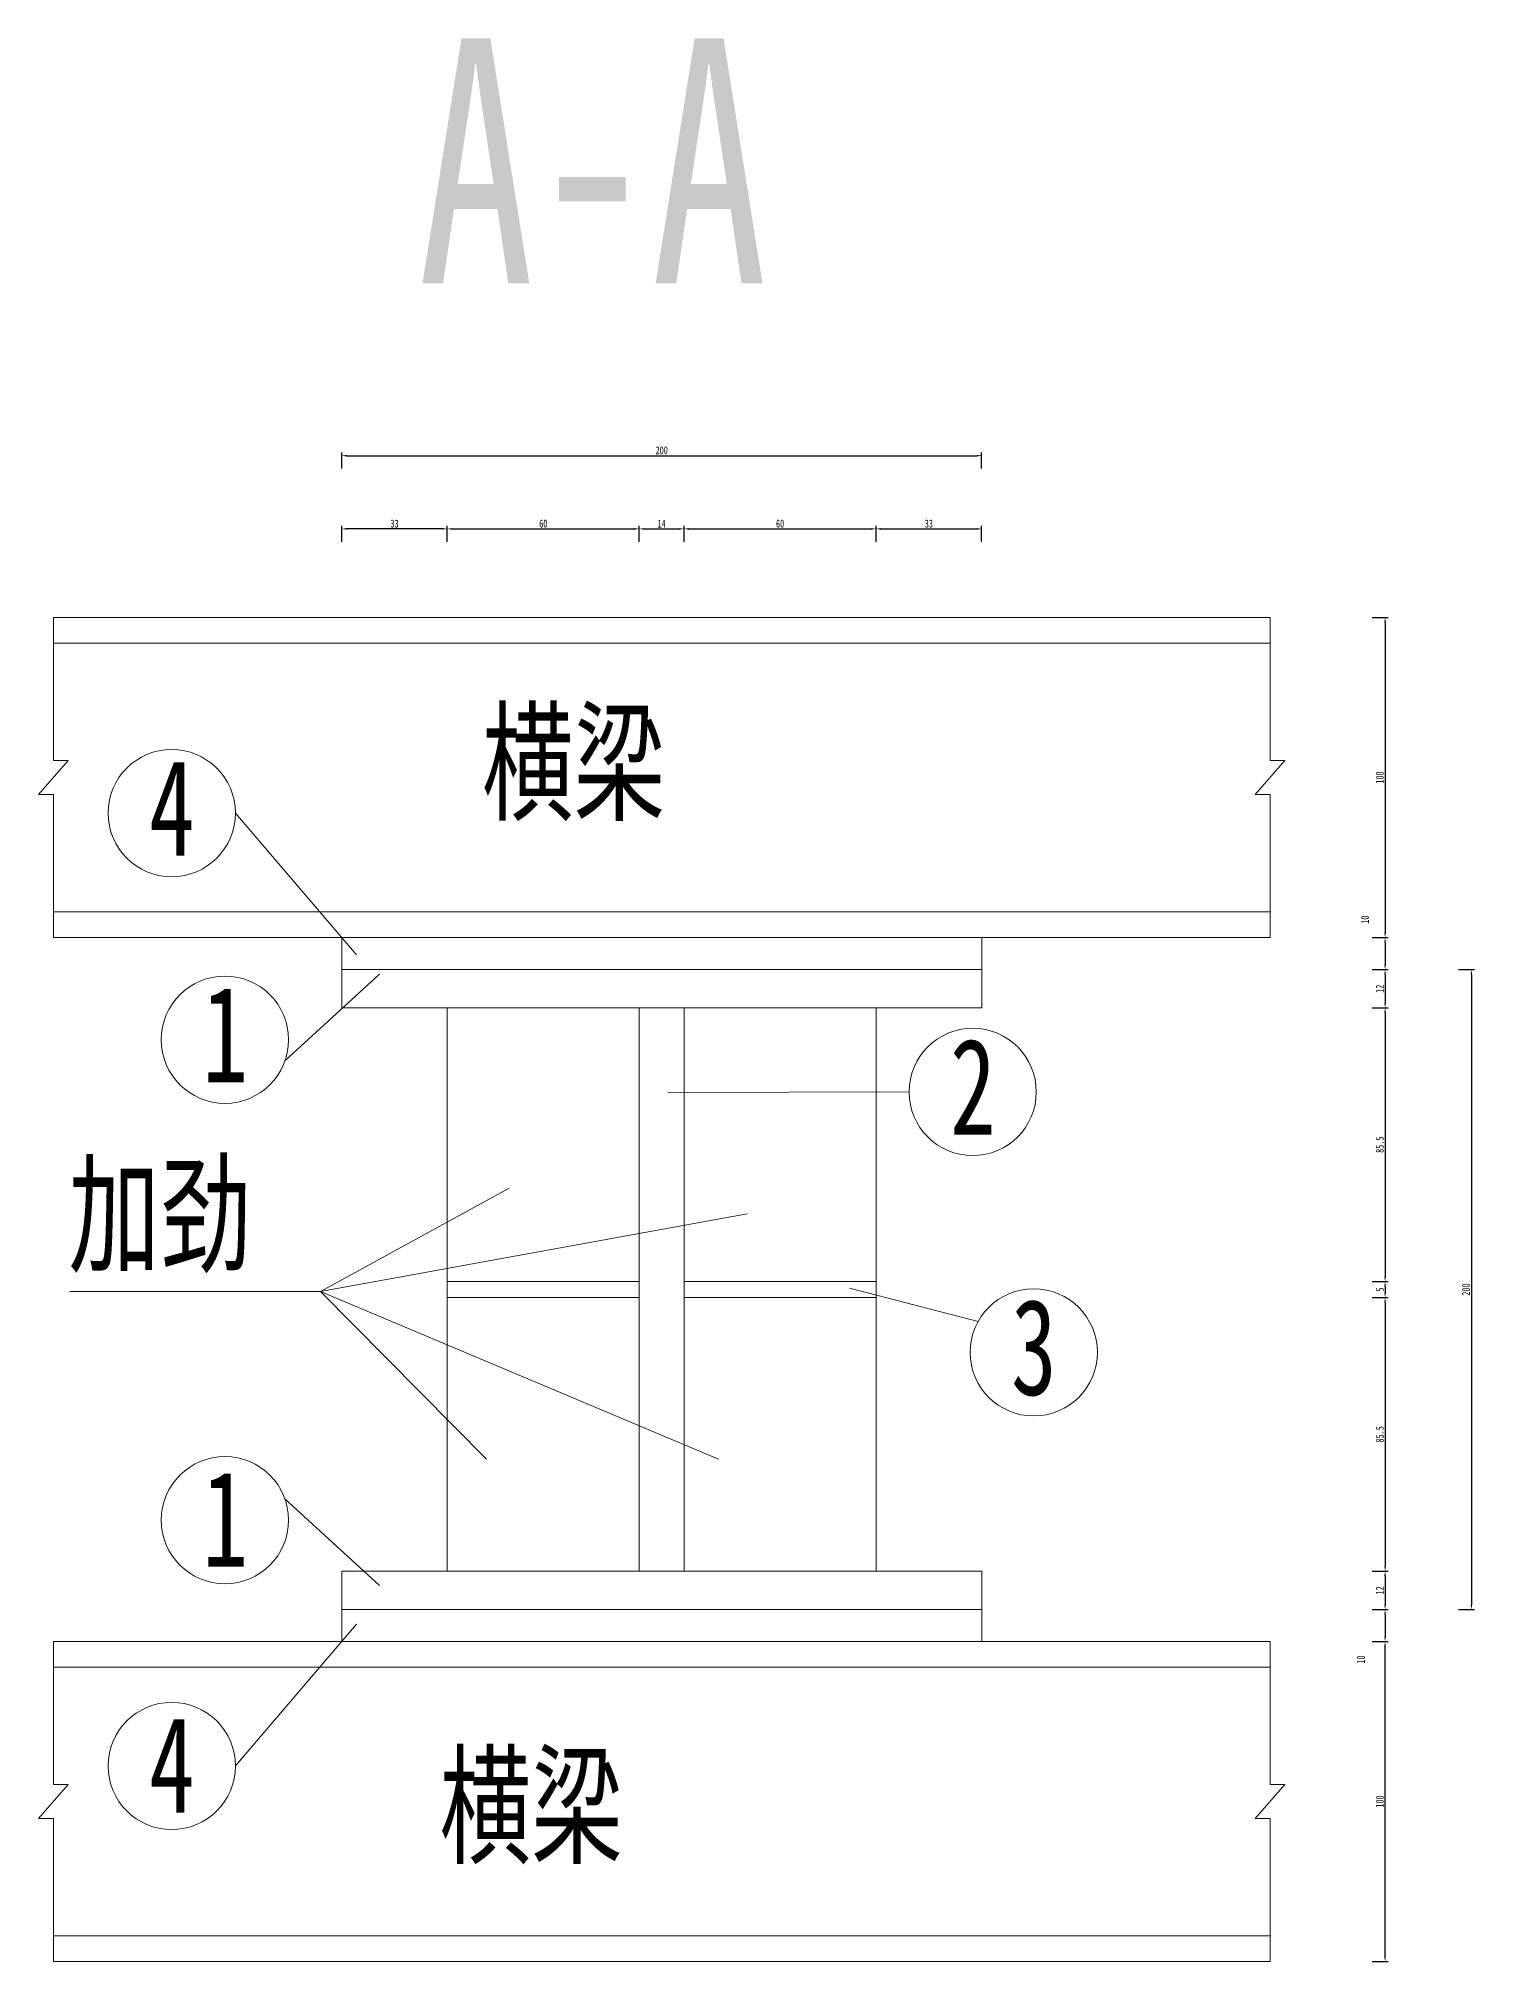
# Model space of a CAD drawing. Extents: x 98573 to 114325, y 0 to 100142.
# Drawn here: x 109457 to 109906, y 27413 to 28014 of the extents above; entities that cross this region are included whole.
import ezdxf

# ---------------------------------------------------------------- set-up
doc = ezdxf.new("R2010")
doc.units = 0
doc.header["$MEASUREMENT"] = 0
doc.layers.get('Defpoints').update_dxf_attribs({"color": 9, "lineweight": 5})
doc.layers.add('标注', color=4, linetype='Continuous', lineweight=13)
doc.styles.get("Standard").update_dxf_attribs({"font": '仿宋_GB2312.ttf', "width": 0.75})
doc.styles.add('仿宋字', font='仿宋_GB2312.ttf', dxfattribs={"width": 0.75})
doc.dimstyles.new('副本 300', dxfattribs={"dimscale": 0, "dimtxt": 2.5, "dimasz": 1.5, "dimexe": 1, "dimexo": 1, "dimgap": 0.4, "dimtad": 1, "dimdec": 1, "dimzin": 12, "dimdsep": 46, "dimtxsty": '仿宋字', "dimcen": -1, "dimclrd": 256, "dimclre": 256, "dimclrt": 256, "dimadec": 4, "dimazin": 0, "dimtp": 2, "dimtm": 3, "dimtfac": 0.5, "dimtdec": 1, "dimtmove": 2, "dimatfit": 3, "dimfxl": 4, "dimfxlon": 1, "dimtvp": 0.7, "dimtolj": 1, "dimtzin": 12, "dimarcsym": 0})

# ---------------------------------------------------------------- blocks, each defined once
blk = doc.blocks.new('*D98')
at = {"layer": 'Defpoints', "color": 0, "transparency": 16777216}
for p in [(109644.9, 27861.13), (109584.9, 27711.43), (109644.9, 27711.43)]:
    blk.add_point(p, dxfattribs=at)
at = {"layer": '标注', "lineweight": -2, "transparency": 16777216}
for p, q in [((109584.9, 27857.13), (109584.9, 27862.13)), ((109586.4, 27861.13), (109643.4, 27861.13)), ((109644.9, 27857.13), (109644.9, 27862.13))]:
    blk.add_line(p, q, dxfattribs=at)
at = {"layer": '标注', "transparency": 16777216}
for points in [[(109586.4, 27861.38), (109586.4, 27860.88), (109584.9, 27861.13)], [(109643.4, 27861.38), (109643.4, 27860.88), (109644.9, 27861.13)]]:
    blk.add_solid(points, dxfattribs=at)
at = {"layer": '标注', "transparency": 16777216, "insert": (109614.9, 27862.78), "char_height": 2.5, "attachment_point": 5, "style": '仿宋字'}
blk.add_mtext('\\A1;60', dxfattribs=at)
blk = doc.blocks.new('*D99')
at = {"layer": 'Defpoints', "color": 0, "transparency": 16777216}
for p in [(109658.9, 27861.13), (109644.9, 27711.43), (109658.9, 27711.43)]:
    blk.add_point(p, dxfattribs=at)
at = {"layer": '标注', "lineweight": -2, "transparency": 16777216}
for p, q in [((109644.9, 27857.13), (109644.9, 27862.13)), ((109646.4, 27861.13), (109657.4, 27861.13)), ((109658.9, 27857.13), (109658.9, 27862.13))]:
    blk.add_line(p, q, dxfattribs=at)
at = {"layer": '标注', "transparency": 16777216}
for points in [[(109646.4, 27861.38), (109646.4, 27860.88), (109644.9, 27861.13)], [(109657.4, 27861.38), (109657.4, 27860.88), (109658.9, 27861.13)]]:
    blk.add_solid(points, dxfattribs=at)
at = {"layer": '标注', "transparency": 16777216, "insert": (109651.9, 27862.78), "char_height": 2.5, "attachment_point": 5, "style": '仿宋字'}
blk.add_mtext('\\A1;14', dxfattribs=at)
blk = doc.blocks.new('*D100')
at = {"layer": 'Defpoints', "color": 0, "transparency": 16777216}
for p in [(109718.9, 27861.13), (109658.9, 27711.43), (109718.9, 27711.43)]:
    blk.add_point(p, dxfattribs=at)
at = {"layer": '标注', "lineweight": -2, "transparency": 16777216}
for p, q in [((109658.9, 27857.13), (109658.9, 27862.13)), ((109660.4, 27861.13), (109717.4, 27861.13)), ((109718.9, 27857.13), (109718.9, 27862.13))]:
    blk.add_line(p, q, dxfattribs=at)
at = {"layer": '标注', "transparency": 16777216}
for points in [[(109660.4, 27861.38), (109660.4, 27860.88), (109658.9, 27861.13)], [(109717.4, 27861.38), (109717.4, 27860.88), (109718.9, 27861.13)]]:
    blk.add_solid(points, dxfattribs=at)
at = {"layer": '标注', "transparency": 16777216, "insert": (109688.9, 27862.78), "char_height": 2.5, "attachment_point": 5, "style": '仿宋字'}
blk.add_mtext('\\A1;60', dxfattribs=at)
blk = doc.blocks.new('*D115')
at = {"layer": 'Defpoints', "color": 0, "transparency": 16777216}
for p in [(109751.9, 27861.13), (109718.9, 27711.43), (109751.9, 27711.43)]:
    blk.add_point(p, dxfattribs=at)
at = {"layer": '标注', "lineweight": -2, "transparency": 16777216}
for p, q in [((109718.9, 27857.13), (109718.9, 27862.13)), ((109720.4, 27861.13), (109750.4, 27861.13)), ((109751.9, 27857.13), (109751.9, 27862.13))]:
    blk.add_line(p, q, dxfattribs=at)
at = {"layer": '标注', "transparency": 16777216}
for points in [[(109720.4, 27861.38), (109720.4, 27860.88), (109718.9, 27861.13)], [(109750.4, 27861.38), (109750.4, 27860.88), (109751.9, 27861.13)]]:
    blk.add_solid(points, dxfattribs=at)
at = {"layer": '标注', "transparency": 16777216, "insert": (109735.4, 27862.78), "char_height": 2.5, "attachment_point": 5, "style": '仿宋字'}
blk.add_mtext('\\A1;33', dxfattribs=at)
blk = doc.blocks.new('*D116')
at = {"layer": 'Defpoints', "color": 0, "transparency": 16777216}
for p in [(109551.9, 27861.13), (109551.9, 27711.43), (109584.9, 27711.43)]:
    blk.add_point(p, dxfattribs=at)
at = {"layer": '标注', "lineweight": -2, "transparency": 16777216}
for p, q in [((109551.9, 27857.13), (109551.9, 27862.13)), ((109583.4, 27861.13), (109553.4, 27861.13)), ((109584.9, 27857.13), (109584.9, 27862.13))]:
    blk.add_line(p, q, dxfattribs=at)
at = {"layer": '标注', "transparency": 16777216}
for points in [[(109553.4, 27861.38), (109553.4, 27860.88), (109551.9, 27861.13)], [(109583.4, 27861.38), (109583.4, 27860.88), (109584.9, 27861.13)]]:
    blk.add_solid(points, dxfattribs=at)
at = {"layer": '标注', "transparency": 16777216, "insert": (109568.4, 27862.78), "char_height": 2.5, "attachment_point": 5, "style": '仿宋字'}
blk.add_mtext('\\A1;33', dxfattribs=at)
blk = doc.blocks.new('*D117')
at = {"layer": 'Defpoints', "color": 0, "transparency": 16777216}
for p in [(109751.9, 27884.01), (109551.9, 27711.43), (109751.9, 27711.43)]:
    blk.add_point(p, dxfattribs=at)
at = {"layer": '标注', "lineweight": -2, "transparency": 16777216}
for p, q in [((109551.9, 27880.01), (109551.9, 27885.01)), ((109751.9, 27880.01), (109751.9, 27885.01)), ((109553.4, 27884.01), (109750.4, 27884.01))]:
    blk.add_line(p, q, dxfattribs=at)
at = {"layer": '标注', "transparency": 16777216}
for points in [[(109553.4, 27884.26), (109553.4, 27883.76), (109551.9, 27884.01)], [(109750.4, 27884.26), (109750.4, 27883.76), (109751.9, 27884.01)]]:
    blk.add_solid(points, dxfattribs=at)
at = {"layer": '标注', "transparency": 16777216, "insert": (109651.9, 27885.66), "char_height": 2.5, "attachment_point": 5, "style": '仿宋字'}
blk.add_mtext('\\A1;200', dxfattribs=at)
blk = doc.blocks.new('*D118')
at = {"layer": 'Defpoints', "color": 0, "transparency": 16777216}
for p in [(109751.9, 27733.43), (109751.9, 27723.43), (109877.98, 27723.43)]:
    blk.add_point(p, dxfattribs=at)
at = {"layer": '标注', "lineweight": -2, "transparency": 16777216}
for p, q in [((109873.98, 27733.43), (109878.98, 27733.43)), ((109877.98, 27731.93), (109877.98, 27724.93)), ((109873.98, 27723.43), (109878.98, 27723.43))]:
    blk.add_line(p, q, dxfattribs=at)
at = {"layer": '标注', "transparency": 16777216}
for points in [[(109877.73, 27731.93), (109878.23, 27731.93), (109877.98, 27733.43)], [(109877.73, 27724.93), (109878.23, 27724.93), (109877.98, 27723.43)]]:
    blk.add_solid(points, dxfattribs=at)
at = {"layer": '标注', "transparency": 16777216, "insert": (109871.7, 27739.01), "char_height": 2.5, "attachment_point": 5, "rotation": 90, "style": '仿宋字'}
blk.add_mtext('\\A1;10', dxfattribs=at)
blk = doc.blocks.new('*D119')
at = {"layer": 'Defpoints', "color": 0, "transparency": 16777216}
for p in [(109797.31, 27833.43), (109797.31, 27733.43), (109877.98, 27733.43)]:
    blk.add_point(p, dxfattribs=at)
at = {"layer": '标注', "lineweight": -2, "transparency": 16777216}
for p, q in [((109873.98, 27833.43), (109878.98, 27833.43)), ((109877.98, 27831.93), (109877.98, 27734.93)), ((109873.98, 27733.43), (109878.98, 27733.43))]:
    blk.add_line(p, q, dxfattribs=at)
at = {"layer": '标注', "transparency": 16777216}
for points in [[(109877.73, 27831.93), (109878.23, 27831.93), (109877.98, 27833.43)], [(109877.73, 27734.93), (109878.23, 27734.93), (109877.98, 27733.43)]]:
    blk.add_solid(points, dxfattribs=at)
at = {"layer": '标注', "transparency": 16777216, "insert": (109876.33, 27783.43), "char_height": 2.5, "attachment_point": 5, "rotation": 90, "style": '仿宋字'}
blk.add_mtext('\\A1;100', dxfattribs=at)
blk = doc.blocks.new('*D120')
at = {"layer": 'Defpoints', "color": 0, "transparency": 16777216}
for p in [(109730.74, 27723.43), (109730.74, 27711.43), (109877.98, 27711.43)]:
    blk.add_point(p, dxfattribs=at)
at = {"layer": '标注', "lineweight": -2, "transparency": 16777216}
for p, q in [((109873.98, 27723.43), (109878.98, 27723.43)), ((109877.98, 27721.93), (109877.98, 27712.93)), ((109873.98, 27711.43), (109878.98, 27711.43))]:
    blk.add_line(p, q, dxfattribs=at)
at = {"layer": '标注', "transparency": 16777216}
for points in [[(109877.73, 27721.93), (109878.23, 27721.93), (109877.98, 27723.43)], [(109877.73, 27712.93), (109878.23, 27712.93), (109877.98, 27711.43)]]:
    blk.add_solid(points, dxfattribs=at)
at = {"layer": '标注', "transparency": 16777216, "insert": (109876.33, 27717.43), "char_height": 2.5, "attachment_point": 5, "rotation": 90, "style": '仿宋字'}
blk.add_mtext('\\A1;12', dxfattribs=at)
blk = doc.blocks.new('*D101')
at = {"layer": 'Defpoints', "color": 0, "transparency": 16777216}
for p in [(109710.62, 27711.43), (109699.68, 27625.93), (109877.98, 27625.93)]:
    blk.add_point(p, dxfattribs=at)
at = {"layer": '标注', "lineweight": -2, "transparency": 16777216}
for p, q in [((109873.98, 27711.43), (109878.98, 27711.43)), ((109877.98, 27709.93), (109877.98, 27627.43)), ((109873.98, 27625.93), (109878.98, 27625.93))]:
    blk.add_line(p, q, dxfattribs=at)
at = {"layer": '标注', "transparency": 16777216}
for points in [[(109877.73, 27709.93), (109878.23, 27709.93), (109877.98, 27711.43)], [(109877.73, 27627.43), (109878.23, 27627.43), (109877.98, 27625.93)]]:
    blk.add_solid(points, dxfattribs=at)
at = {"layer": '标注', "transparency": 16777216, "insert": (109876.33, 27668.68), "char_height": 2.5, "attachment_point": 5, "rotation": 90, "style": '仿宋字'}
blk.add_mtext('\\A1;85.5', dxfattribs=at)
blk = doc.blocks.new('*D121')
at = {"layer": 'Defpoints', "color": 0, "transparency": 16777216}
for p in [(109699.68, 27625.93), (109699.68, 27620.93), (109877.98, 27620.93)]:
    blk.add_point(p, dxfattribs=at)
at = {"layer": '标注', "lineweight": -2, "transparency": 16777216}
for p, q in [((109873.98, 27625.93), (109878.98, 27625.93)), ((109873.98, 27620.93), (109878.98, 27620.93)), ((109877.98, 27624.43), (109877.98, 27622.43))]:
    blk.add_line(p, q, dxfattribs=at)
at = {"layer": '标注', "transparency": 16777216}
for points in [[(109877.73, 27624.43), (109878.23, 27624.43), (109877.98, 27625.93)], [(109877.73, 27622.43), (109878.23, 27622.43), (109877.98, 27620.93)]]:
    blk.add_solid(points, dxfattribs=at)
at = {"layer": '标注', "transparency": 16777216, "insert": (109876.33, 27623.43), "char_height": 2.5, "attachment_point": 5, "rotation": 90, "style": '仿宋字'}
blk.add_mtext('\\A1;5', dxfattribs=at)
blk = doc.blocks.new('*D122')
at = {"layer": 'Defpoints', "color": 0, "transparency": 16777216}
for p in [(109699.68, 27620.93), (109691.24, 27535.43), (109877.98, 27535.43)]:
    blk.add_point(p, dxfattribs=at)
at = {"layer": '标注', "lineweight": -2, "transparency": 16777216}
for p, q in [((109873.98, 27620.93), (109878.98, 27620.93)), ((109877.98, 27619.43), (109877.98, 27536.93)), ((109873.98, 27535.43), (109878.98, 27535.43))]:
    blk.add_line(p, q, dxfattribs=at)
at = {"layer": '标注', "transparency": 16777216}
for points in [[(109877.73, 27619.43), (109878.23, 27619.43), (109877.98, 27620.93)], [(109877.73, 27536.93), (109878.23, 27536.93), (109877.98, 27535.43)]]:
    blk.add_solid(points, dxfattribs=at)
at = {"layer": '标注', "transparency": 16777216, "insert": (109876.33, 27578.18), "char_height": 2.5, "attachment_point": 5, "rotation": 90, "style": '仿宋字'}
blk.add_mtext('\\A1;85.5', dxfattribs=at)
blk = doc.blocks.new('*D123')
at = {"layer": 'Defpoints', "color": 0, "transparency": 16777216}
for p in [(109743.13, 27535.43), (109743.13, 27523.43), (109877.98, 27523.43)]:
    blk.add_point(p, dxfattribs=at)
at = {"layer": '标注', "lineweight": -2, "transparency": 16777216}
for p, q in [((109873.98, 27535.43), (109878.98, 27535.43)), ((109877.98, 27533.93), (109877.98, 27524.93)), ((109873.98, 27523.43), (109878.98, 27523.43))]:
    blk.add_line(p, q, dxfattribs=at)
at = {"layer": '标注', "transparency": 16777216}
for points in [[(109877.73, 27533.93), (109878.23, 27533.93), (109877.98, 27535.43)], [(109877.73, 27524.93), (109878.23, 27524.93), (109877.98, 27523.43)]]:
    blk.add_solid(points, dxfattribs=at)
at = {"layer": '标注', "transparency": 16777216, "insert": (109876.33, 27529.43), "char_height": 2.5, "attachment_point": 5, "rotation": 90, "style": '仿宋字'}
blk.add_mtext('\\A1;12', dxfattribs=at)
blk = doc.blocks.new('*D124')
at = {"layer": 'Defpoints', "color": 0, "transparency": 16777216}
for p in [(109743.13, 27523.43), (109743.13, 27513.43), (109877.98, 27513.43)]:
    blk.add_point(p, dxfattribs=at)
at = {"layer": '标注', "lineweight": -2, "transparency": 16777216}
for p, q in [((109873.98, 27523.43), (109878.98, 27523.43)), ((109877.98, 27521.93), (109877.98, 27514.93)), ((109873.98, 27513.43), (109878.98, 27513.43))]:
    blk.add_line(p, q, dxfattribs=at)
at = {"layer": '标注', "transparency": 16777216}
for points in [[(109877.73, 27521.93), (109878.23, 27521.93), (109877.98, 27523.43)], [(109877.73, 27514.93), (109878.23, 27514.93), (109877.98, 27513.43)]]:
    blk.add_solid(points, dxfattribs=at)
at = {"layer": '标注', "transparency": 16777216, "insert": (109870.43, 27507.81), "char_height": 2.5, "attachment_point": 5, "rotation": 90, "style": '仿宋字'}
blk.add_mtext('\\A1;10', dxfattribs=at)
blk = doc.blocks.new('*D125')
at = {"layer": 'Defpoints', "color": 0, "transparency": 16777216}
for p in [(109785.98, 27513.43), (109877.98, 27513.43), (109785.98, 27413.43)]:
    blk.add_point(p, dxfattribs=at)
at = {"layer": '标注', "lineweight": -2, "transparency": 16777216}
for p, q in [((109873.98, 27513.43), (109878.98, 27513.43)), ((109877.98, 27414.93), (109877.98, 27511.93)), ((109873.98, 27413.43), (109878.98, 27413.43))]:
    blk.add_line(p, q, dxfattribs=at)
at = {"layer": '标注', "transparency": 16777216}
for points in [[(109877.73, 27511.93), (109878.23, 27511.93), (109877.98, 27513.43)], [(109877.73, 27414.93), (109878.23, 27414.93), (109877.98, 27413.43)]]:
    blk.add_solid(points, dxfattribs=at)
at = {"layer": '标注', "transparency": 16777216, "insert": (109876.33, 27463.43), "char_height": 2.5, "attachment_point": 5, "rotation": 90, "style": '仿宋字'}
blk.add_mtext('\\A1;100', dxfattribs=at)
blk = doc.blocks.new('*D126')
at = {"layer": 'Defpoints', "color": 0, "transparency": 16777216}
for p in [(109736.62, 27723.43), (109736.62, 27523.43), (109904.94, 27523.43)]:
    blk.add_point(p, dxfattribs=at)
at = {"layer": '标注', "lineweight": -2, "transparency": 16777216}
for p, q in [((109900.94, 27723.43), (109905.94, 27723.43)), ((109904.94, 27721.93), (109904.94, 27524.93)), ((109900.94, 27523.43), (109905.94, 27523.43))]:
    blk.add_line(p, q, dxfattribs=at)
at = {"layer": '标注', "transparency": 16777216}
for points in [[(109904.69, 27721.93), (109905.19, 27721.93), (109904.94, 27723.43)], [(109904.69, 27524.93), (109905.19, 27524.93), (109904.94, 27523.43)]]:
    blk.add_solid(points, dxfattribs=at)
at = {"layer": '标注', "transparency": 16777216, "insert": (109903.29, 27623.43), "char_height": 2.5, "attachment_point": 5, "rotation": 90, "style": '仿宋字'}
blk.add_mtext('\\A1;200', dxfattribs=at)

msp = doc.modelspace()

# ---------------------------------------------------------------- linework, layer by layer
at = {"layer": '标注'}
for p, q in [((109461.77651, 27833.42964), (109842.03006, 27833.42964)), ((109461.77651, 27825.42964), (109842.03006, 27825.42964)), ((109556.51279, 27727.99051), (109518.65909, 27772.31846)), ((109461.77651, 27741.42964), (109842.03006, 27741.42964)), ((109461.77651, 27733.42964), (109842.03006, 27733.42964)), ((109551.90329, 27711.42964), (109551.90329, 27733.42964)), ((109551.90329, 27733.42964), (109751.90329, 27733.42964)), ((109751.90329, 27733.42964), (109751.90329, 27711.42964)), ((109551.90329, 27723.42964), (109751.90329, 27723.42964)), ((109563.70371, 27721.96796), (109534.13721, 27694.85483)), ((109551.90329, 27711.42964), (109751.90329, 27711.42964)), ((109584.90329, 27535.42964), (109584.90329, 27711.42964)), ((109644.90329, 27535.42964), (109644.90329, 27711.42964)), ((109658.90329, 27535.42964), (109658.90329, 27711.42964)), ((109718.90329, 27535.42964), (109718.90329, 27711.42964)), ((109729.22036, 27685.17561), (109653.91674, 27685.01683)), ((109604.19094, 27655.06309), (109545.2512, 27622.81567)), ((109678.56761, 27647.11804), (109545.2512, 27622.81567)), ((109545.2512, 27622.81567), (109466.90403, 27622.81567)), ((109597.17424, 27570.47203), (109545.2512, 27622.81567)), ((109669.67969, 27570.47203), (109545.2512, 27622.81567)), ((109644.90329, 27625.92964), (109584.90329, 27625.92964)), ((109644.90329, 27620.92964), (109584.90329, 27620.92964)), ((109658.90329, 27625.92964), (109718.90329, 27625.92964)), ((109658.90329, 27620.92964), (109718.90329, 27620.92964)), ((109750.80067, 27613.46707), (109710.60067, 27623.89229)), ((109563.70371, 27530.89132), (109534.13721, 27558.00445)), ((109551.90329, 27535.42964), (109751.90329, 27535.42964)), ((109551.90329, 27535.42964), (109551.90329, 27513.42964)), ((109751.90329, 27535.42964), (109751.90329, 27513.42964)), ((109556.51279, 27518.86877), (109518.65909, 27474.54081)), ((109551.90329, 27523.42964), (109751.90329, 27523.42964)), ((109461.77651, 27513.42964), (109842.03006, 27513.42964)), ((109461.77651, 27505.42964), (109842.03006, 27505.42964)), ((109461.77651, 27421.42964), (109842.03006, 27421.42964)), ((109461.77651, 27413.42964), (109842.03006, 27413.42964))]:
    msp.add_line(p, q, dxfattribs=at)
for points in [[(109461.77651, 27833.42964), (109461.77651, 27788.74964), (109466.43151, 27788.74964), (109457.12151, 27778.10964), (109461.77651, 27778.10964), (109461.77651, 27733.42964)], [(109842.03006, 27833.42964), (109842.03006, 27788.74964), (109846.68506, 27788.74964), (109837.37506, 27778.10964), (109842.03006, 27778.10964), (109842.03006, 27733.42964)], [(109461.77651, 27513.42964), (109461.77651, 27468.74964), (109466.43151, 27468.74964), (109457.12151, 27458.10964), (109461.77651, 27458.10964), (109461.77651, 27413.42964)], [(109842.03006, 27513.42964), (109842.03006, 27468.74964), (109846.68506, 27468.74964), (109837.37506, 27458.10964), (109842.03006, 27458.10964), (109842.03006, 27413.42964)]]:
    msp.add_lwpolyline(points, dxfattribs=at)
for centre in [(109498.77763, 27772.31846), (109515.3986, 27701.49836), (109749.10182, 27685.17561), (109768.1721, 27603.79723), (109515.3986, 27551.36091), (109498.77763, 27474.54081)]:
    msp.add_circle(centre, 19.88146, dxfattribs=at)

# ---------------------------------------------------------------- texts
at = {"layer": '标注', "width": 0.7}
for s, height, p in [('A-A', 76.518517, (109575.61519, 27937.87088)), ('横梁', 30, (109595.71313, 27773.15207)), ('4', 30, (109491.69361, 27758.99899)), ('1', 30, (109508.31458, 27688.17889)), ('2', 30, (109742.0178, 27671.85614)), ('加劲', 30, (109466.47485, 27631.91095)), ('3', 30, (109761.08809, 27590.47775)), ('1', 30, (109508.31458, 27536.7885)), ('4', 30, (109491.69361, 27459.9684)), ('横梁', 30, (109582.47505, 27447.17721))]:
    msp.add_text(s, height=height, dxfattribs=at).set_placement(p)

# ---------------------------------------------------------------- dimensions: what is measured, and where the dimension line sits
at = {"layer": '标注'}
for base, p1, p2, picture, middle in [((109751.90329, 27884.00824), (109551.90329, 27711.42964), (109751.90329, 27711.42964), '*D117', (109651.90329, 27885.65824)), ((109551.90329, 27861.12827), (109584.90329, 27711.42964), (109551.90329, 27711.42964), '*D116', (109568.40329, 27862.77827)), ((109644.90329, 27861.12827), (109584.90329, 27711.42964), (109644.90329, 27711.42964), '*D98', (109614.90329, 27862.77827)), ((109658.90329, 27861.12827), (109644.90329, 27711.42964), (109658.90329, 27711.42964), '*D99', (109651.90329, 27862.77827)), ((109718.90329, 27861.12827), (109658.90329, 27711.42964), (109718.90329, 27711.42964), '*D100', (109688.90329, 27862.77827)), ((109751.90329, 27861.12827), (109718.90329, 27711.42964), (109751.90329, 27711.42964), '*D115', (109735.40329, 27862.77827))]:
    dim = msp.add_linear_dim(base=base, p1=p1, p2=p2, dimstyle='副本 300', override={"dimscale": 1}, dxfattribs=at)
    dim.commit()
    dim.dimension.update_dxf_attribs({"geometry": picture, "text_midpoint": middle})
for base, p1, p2, picture, middle in [((109877.97985, 27733.42964), (109797.30735, 27833.42964), (109797.30735, 27733.42964), '*D119', (109876.32985, 27783.42964)), ((109877.97985, 27711.42964), (109730.74201, 27723.42964), (109730.74201, 27711.42964), '*D120', (109876.32985, 27717.42964)), ((109904.94153, 27523.42964), (109736.62147, 27723.42964), (109736.62147, 27523.42964), '*D126', (109903.29153, 27623.42964)), ((109877.97985, 27625.92964), (109710.61754, 27711.42964), (109699.68429, 27625.92964), '*D101', (109876.32985, 27668.67964)), ((109877.97985, 27535.42964), (109699.68429, 27620.92964), (109691.23669, 27535.42964), '*D122', (109876.32985, 27578.17964)), ((109877.97985, 27620.92964), (109699.68429, 27625.92964), (109699.68429, 27620.92964), '*D121', (109876.32985, 27623.42964)), ((109877.97985, 27523.42964), (109743.12617, 27535.42964), (109743.12617, 27523.42964), '*D123', (109876.32985, 27529.42964)), ((109877.97985, 27513.42964), (109785.98433, 27413.42964), (109785.98433, 27513.42964), '*D125', (109876.32985, 27463.42964))]:
    dim = msp.add_linear_dim(base=base, p1=p1, p2=p2, angle=90, dimstyle='副本 300', override={"dimscale": 1}, dxfattribs=at)
    dim.commit()
    dim.dimension.update_dxf_attribs({"geometry": picture, "text_midpoint": middle})
for base, p1, p2, picture, middle in [((109877.97985, 27723.42964), (109751.90329, 27733.42964), (109751.90329, 27723.42964), '*D118', (109871.705, 27739.01367)), ((109877.97985, 27513.42964), (109743.12617, 27523.42964), (109743.12617, 27513.42964), '*D124', (109870.42829, 27507.81044))]:
    dim = msp.add_linear_dim(base=base, p1=p1, p2=p2, angle=90, dimstyle='副本 300', override={"dimscale": 1}, dxfattribs=at)
    dim.commit()
    dim.dimension.update_dxf_attribs({"geometry": picture, "text_midpoint": middle, "dimtype": 160})

doc.saveas('drawing.dxf')
